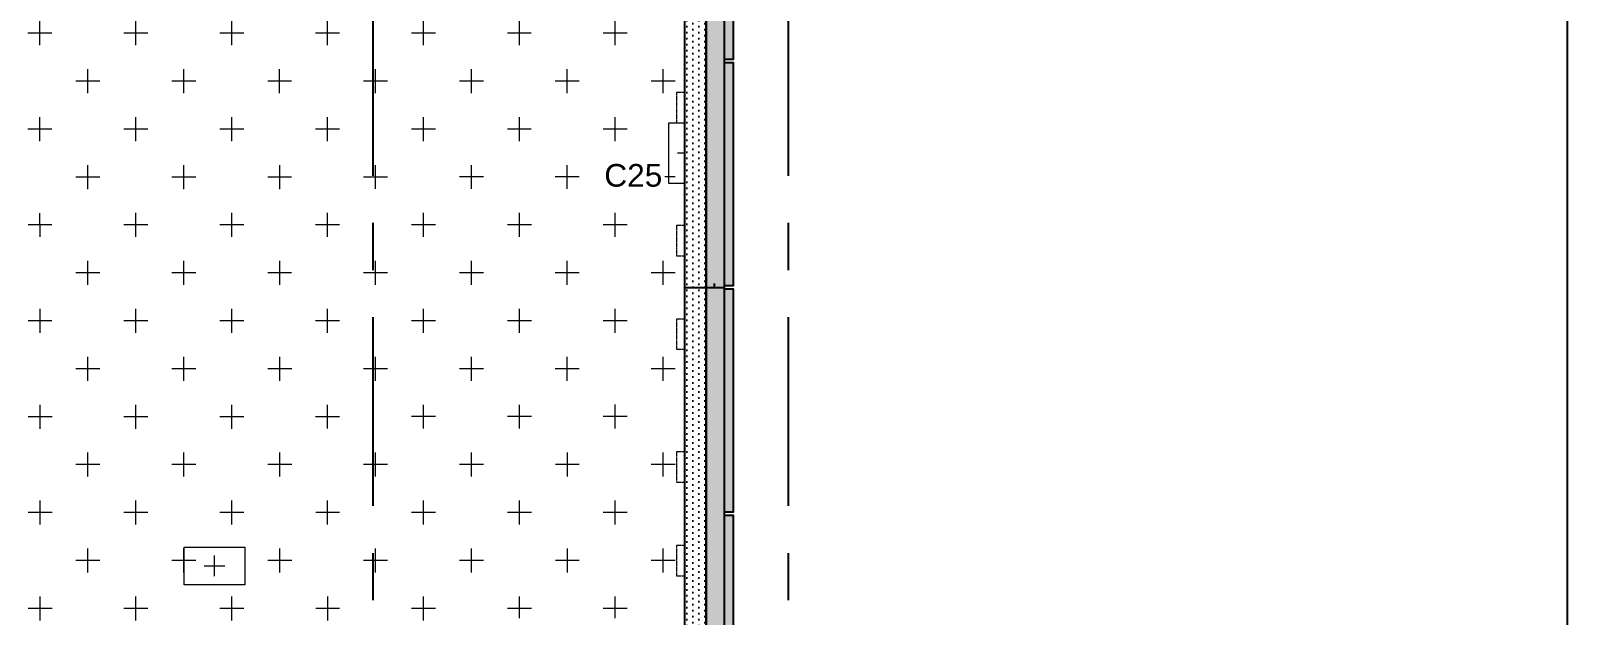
# Model space of a CAD drawing. Header units: millimetres. Extents: x 652937 to 1670132, y 1473552 to 2851037.
# Drawn here: x 716061 to 726238, y 1482397 to 1486269 of the extents above; entities that cross this region are included whole.
import ezdxf
from ezdxf.enums import TextEntityAlignment as Align

# ---------------------------------------------------------------- set-up
doc = ezdxf.new("R2010")
doc.units = ezdxf.units.MM
doc.set_wipeout_variables(frame=1)
doc.linetypes.add('HIDDEN', pattern=[0.375, 0.25, -0.125])
doc.linetypes.add('TA_GL_005.00000', pattern=[13.75, 5, -1.25, 1.25, -1.25, 5])
for name, color, linetype in [('000 - 0_SYM_DWG_GRID-BUBBLE_MAIN_COLOR_1', 7, 'Continuous'), ('000 - 0_SYM_DWG_GRIDLINE_MAIN_COLOR_251', 7, 'Continuous'), ('000 - CONCRETE_COL_HATCH_', 7, 'Continuous'), ('000 - CONCRETE_COL_WIPEOUT_', 7, 'Continuous'), ('000 - CONCRETE_WALL_MAIN_COLOR_4', 7, 'Continuous'), ('000 - EXISTING_PRECAST_MAIN_COLOR_1', 7, 'Continuous'), ('010 - ASPG_FLASHING_HATCH_', 7, 'Continuous'), ('010 - ASPG_FLASHING_MAIN_COLOR_2', 7, 'Continuous'), ('010 - ASPG_FLASHING_MAIN_COLOR_4', 7, 'Continuous'), ('010 - ASPG_FLASHING_WIPEOUT_', 7, 'Continuous'), ('010 - ASPG_FLASING_WIPEOUT_', 7, 'Continuous'), ('DIM', 7, 'Continuous'), ('TEXT', 7, 'Continuous')]:
    doc.layers.add(name, color=color, linetype=linetype)
for name, color, linetype, lineweight in [('A-FLOR-E', 7, 'Continuous', 9), ('A-WALL', 7, 'Continuous', 25), ('S-230-A-FLOOR', 7, 'Continuous', 9)]:
    doc.layers.add(name, color=color, linetype=linetype, lineweight=lineweight)
doc.styles.add('Arial', font='arial.ttf')
doc.styles.add('TA', font='', dxfattribs={"height": 4.5})
doc.styles.get('TA').set_extended_font_data('Cordia New')

# ---------------------------------------------------------------- blocks, each defined once
blk = doc.blocks.new('A$C0a204f6e')
at = {"layer": 'Defpoints', "color": 7}
blk.add_lwpolyline([(775, 0), (0, 0), (0, 443.999987), (775, 443.999987)], close=True, dxfattribs=at)
blk = doc.blocks.new('C25')
at = {"layer": 'S-230-A-FLOOR', "color": 7}
for p, q in [((-0.069, 0), (0.069, 0)), ((0, 0.069), (0, -0.069))]:
    blk.add_line(p, q, dxfattribs=at)
at = {"layer": 'S-230-A-FLOOR', "color": 7, "linetype": 'HIDDEN', "ltscale": 5}
blk.add_lwpolyline([(0.125, 0.2), (0.125, -0.2), (-0.125, -0.2), (-0.125, 0.2)], close=True, dxfattribs=at)
blk = doc.blocks.new('*U9146')
at = {"layer": '000 - 0_SYM_DWG_GRIDLINE_MAIN_COLOR_251', "color": 7, "linetype": 'ByBlock', "ltscale": 5}
blk.add_line((30, 0), (-372.23, 0), dxfattribs=at)
at = {"color": 7, "style": 'TA', "flags": 1}
blk.add_attdef('LOCATION', (6, -6), '', height=4.5, rotation=270, dxfattribs=at)
at = {"layer": '000 - 0_SYM_DWG_GRID-BUBBLE_MAIN_COLOR_1', "color": 7, "style": 'Arial'}
blk.add_attdef('GRID-HEAD', text='', height=4, rotation=270, dxfattribs=at).set_placement((56.87, 0), align=Align.MIDDLE_CENTER)
blk = doc.blocks.new('W-1-PP18-ST_ENT3_REV02_20260413-040446_PP18_ENT_3_Y_DIMS')
at = {"layer": '000 - 0_SYM_DWG_GRIDLINE_MAIN_COLOR_251', "color": 7, "linetype": 'TA_GL_005.00000', "xscale": 50.00000000000017, "yscale": 50.00000000000017, "zscale": 50.00000000000017, "rotation": 90}
for p in [(18000, 1155.8), (20750, 1155.8)]:
    blk.add_blockref('*U9146', p, dxfattribs=at)
blk = doc.blocks.new('*U8397')
at = {"color": 7}
blk.add_wipeout([(75, 740), (75, -740), (-75, -740), (-75, 740)], dxfattribs=at).dxf.layer = '000 - CONCRETE_COL_WIPEOUT_'
at = {"layer": '000 - CONCRETE_COL_HATCH_'}
h = blk.add_hatch(dxfattribs=at)
h.set_pattern_fill('AR-CONC', scale=0.05, style=0)
h.paths.add_polyline_path([(-75, -740), (-75, 740), (75, 740), (75, -740)])
at = {"layer": '000 - CONCRETE_WALL_MAIN_COLOR_4', "color": 7}
blk.add_lwpolyline([(-75, -740), (-75, 740), (75, 740), (75, -740), (-75, -740)], close=True, dxfattribs=at)
blk = doc.blocks.new('W-1-PP18-ST_ENT3_REV02_20260413-050421_PP18_ENT3_MAIN_PLAN')
at = {"layer": 'A-FLOR-E'}
h = blk.add_hatch(dxfattribs=at)
h.set_pattern_fill('CROSS', scale=50, angle=210.769)
h.set_pattern_definition([(90.0083, (9903.9, -26817.58), (-317.546, 317.454), [158.75, -476.25]), (180.0083, (9983.25, -26738.2), (-317.454, -317.546), [158.75, -476.25])])
h.paths.add_polyline_path([(10553, -11720), (10553, -10920), (11302, -10920), (11303, -11720)], flags=16)
h.paths.add_polyline_path([(18712, -10369), (18713, -10275), (20062, -10275), (20062, -7305), (20062, 1006), (8350, 1014), (8353, -15559), (13097, -15550), (13097, -10370)])
at = {"layer": 'TEXT'}
h = blk.add_hatch(dxfattribs=at)
h.set_pattern_fill('ANSI34', scale=21.831008, angle=305.769)
h.set_pattern_definition([(230.0083, (16484.82, -22407.65), (318.622, -267.277), []), (230.0083, (16387.17, -22416.2), (318.622, -267.277), []), (230.0083, (16289.52, -22424.77), (318.622, -267.277), []), (230.0083, (16191.87, -22433.32), (318.622, -267.277), [])])
h.paths.add_polyline_path([(8352, -15550), (8350, 1005), (20060, 1007), (20062, -15548)], flags=16)
h.paths.add_polyline_path([(8202, -15700), (8201, 1156), (20211, 1156), (20211, -15700)])
at = {"layer": '000 - EXISTING_PRECAST_MAIN_COLOR_1', "color": 7, "linetype": 'HIDDEN', "lineweight": 0, "ltscale": 8}
for p, q in [((20236, -5094), (20236, -6574)), ((20386, -6574), (20386, -5094)), ((20236, -6574), (20386, -6574)), ((20386, -6594), (20236, -6594)), ((20236, -6594), (20236, -8074)), ((20386, -8074), (20386, -6594)), ((20211, -6794), (20011, -6794)), ((20011, -6794), (20011, -6994)), ((20211, -6794), (20211, -6869)), ((20246, -6794), (20236, -6794)), ((20236, -6994), (20236, -6794)), ((20246, -6994), (20246, -6794)), ((20096, -6869), (20096, -6919)), ((20096, -6869), (20236, -6869)), ((20236, -6914), (20096, -6914)), ((20096, -6919), (20236, -6919)), ((20211, -6869), (20211, -6919)), ((20211, -6919), (20211, -6994)), ((20236, -6869), (20236, -6919)), ((20011, -6994), (20211, -6994)), ((20246, -6994), (20236, -6994)), ((20211, -7674), (20011, -7674)), ((20011, -7674), (20011, -7874)), ((20211, -7674), (20211, -7749)), ((20246, -7674), (20236, -7674)), ((20236, -7874), (20236, -7674)), ((20246, -7874), (20246, -7674)), ((20096, -7749), (20096, -7799)), ((20236, -7749), (20096, -7749)), ((20096, -7794), (20236, -7794)), ((20096, -7799), (20236, -7799)), ((20211, -7749), (20211, -7799)), ((20211, -7799), (20211, -7874)), ((20236, -7799), (20236, -7749)), ((20011, -7874), (20211, -7874)), ((20246, -7874), (20236, -7874)), ((20236, -8074), (20386, -8074)), ((20386, -8094), (20236, -8094)), ((20236, -8094), (20236, -9574)), ((20386, -9574), (20386, -8094)), ((20211, -8294), (20011, -8294)), ((20011, -8294), (20011, -8494)), ((20211, -8294), (20211, -8369)), ((20246, -8294), (20236, -8294)), ((20236, -8494), (20236, -8294)), ((20246, -8494), (20246, -8294)), ((20096, -8369), (20096, -8419)), ((20096, -8369), (20236, -8369)), ((20236, -8414), (20096, -8414)), ((20096, -8419), (20236, -8419)), ((20211, -8369), (20211, -8419)), ((20211, -8419), (20211, -8494)), ((20236, -8369), (20236, -8419)), ((20011, -8494), (20211, -8494)), ((20246, -8494), (20236, -8494)), ((20211, -9174), (20011, -9174)), ((20011, -9174), (20011, -9374)), ((20096, -9249), (20096, -9299)), ((20096, -9249), (20236, -9249)), ((20211, -9174), (20211, -9249)), ((20211, -9249), (20211, -9299)), ((20246, -9174), (20236, -9174)), ((20236, -9374), (20236, -9174)), ((20236, -9249), (20236, -9299)), ((20246, -9374), (20246, -9174)), ((20236, -9294), (20096, -9294)), ((20096, -9299), (20236, -9299)), ((20211, -9299), (20211, -9374)), ((20011, -9374), (20211, -9374)), ((20246, -9374), (20236, -9374)), ((20236, -9574), (20386, -9574)), ((20386, -9594), (20236, -9594)), ((20236, -9594), (20236, -11074)), ((20386, -11074), (20386, -9594)), ((20211, -9794), (20011, -9794)), ((20011, -9794), (20011, -9994)), ((20096, -9869), (20096, -9919)), ((20096, -9869), (20236, -9869)), ((20211, -9994), (20211, -9794)), ((20246, -9794), (20236, -9794)), ((20236, -9994), (20236, -9794)), ((20236, -9869), (20236, -9919)), ((20246, -9994), (20246, -9794)), ((20236, -9914), (20096, -9914)), ((20096, -9919), (20236, -9919)), ((20011, -9994), (20211, -9994)), ((20246, -9994), (20236, -9994))]:
    blk.add_line(p, q, dxfattribs=at)
at = {"layer": 'A-WALL', "color": 7, "lineweight": 13}
blk.add_lwpolyline([(20062, 1006), (20062, -15550), (8353, -15550), (8350, 1005)], close=True, dxfattribs=at)
blk.add_lwpolyline([(20210, -2071), (20212, -11500)], dxfattribs=at)
at = {"color": 7}
blk.add_blockref('W-1-PP18-ST_ENT3_REV02_20260413-040446_PP18_ENT_3_Y_DIMS', (0, 0), dxfattribs=at)
at = {"layer": 'DIM', "color": 7}
for p, xscale, yscale, zscale, rotation in [((20086, -7195), 1000, 1000, 1000, 180.0083083312035), ((16951, -9929), 999.9999999999977, 999.9999999999977, 999.9999999999977, 90.00830800256783)]:
    blk.add_blockref('C25', p, dxfattribs=dict(at, xscale=xscale, yscale=yscale, zscale=zscale, rotation=rotation))
at = {"color": 7}
blk.add_blockref('*U8397', (20311, -5834), dxfattribs=at)
at = {"layer": 'DIM', "color": 7, "insert": (19725, -7343), "char_height": 150, "attachment_point": 5, "rotation": 0.0083, "style": 'Arial', "bg_fill": 3, "box_fill_scale": 1.1, "bg_fill_color": 256, "bg_fill_true_color": 13158600, "bg_fill_transparency": 0}
blk.add_mtext('\\A1;C25', dxfattribs=at)
at = {"color": 7}
blk.add_blockref('*U8397', (20311, -7334), dxfattribs=at)
blk.add_blockref('*U8397', (20311, -8834), dxfattribs=at)
blk.add_blockref('*U8397', (20311, -10334), dxfattribs=at)
blk = doc.blocks.new('*U9133')
at = {"color": 7}
blk.add_wipeout([(0, -52), (3000, -52), (3000, -197), (0, -197)], dxfattribs=at).dxf.layer = '010 - ASPG_FLASHING_WIPEOUT_'
at = {"layer": '010 - ASPG_FLASHING_HATCH_'}
h = blk.add_hatch(dxfattribs=at)
h.set_pattern_fill('DOTS', scale=0.5)
h.set_pattern_definition([(0, (0, 0), (19.84375, 39.6875), [0, -39.6875])])
h.paths.add_polyline_path([(0, -52), (3000, -52), (3000, -197), (0, -197)])
at = {"layer": '010 - ASPG_FLASHING_MAIN_COLOR_2', "color": 7}
blk.add_lwpolyline([(0, -52), (3000, -52), (3000, -197), (0, -197)], close=True, dxfattribs=at)
at = {"color": 7}
blk.add_wipeout([(0, 69), (3000, 69), (3000, -52), (0, -52)], dxfattribs=at).dxf.layer = '010 - ASPG_FLASING_WIPEOUT_'
at = {"layer": '010 - ASPG_FLASHING_HATCH_'}
h = blk.add_hatch(dxfattribs=at)
h.set_pattern_fill('DOTS', scale=0.1)
h.set_pattern_definition([(0, (0, 0), (3.96875, 7.9375), [0, -7.9375])])
h.paths.add_polyline_path([(0, 69), (3000, 69), (3000, -52), (0, -52)])
at = {"layer": '010 - ASPG_FLASHING_MAIN_COLOR_4', "color": 7}
blk.add_lwpolyline([(0, 69), (3000, 69), (3000, -52), (0, -52)], close=True, dxfattribs=at)
at = {"layer": 'Defpoints', "color": 7}
blk.add_line((0, 2), (25, 2), dxfattribs=at)
blk.add_line((0, 2), (25, 2), dxfattribs=at)
blk = doc.blocks.new('W-1-PP18-ST_ENT3_REV02_20260618-221618_LOPF_FLASHING')
at = {"color": 7, "xscale": -1, "rotation": 270}
blk.add_blockref('*U9133', (20394, -11035), dxfattribs=at)
blk.add_blockref('*U9133', (20394, -8035), dxfattribs=at)

msp = doc.modelspace()

# ---------------------------------------------------------------- block references
at = {"color": 7, "xscale": 50, "yscale": 50, "zscale": 50}
msp.add_blockref('A$C0a204f6e', (687488.3516, 1474708.7713), dxfattribs=at)

# ---------------------------------------------------------------- next in the draw order: block references
at = {"color": 7}
msp.add_blockref('W-1-PP18-ST_ENT3_REV02_20260413-050421_PP18_ENT3_MAIN_PLAN', (700327.4222, 1492652.7123), dxfattribs=at)

# ---------------------------------------------------------------- next in the draw order: block references
msp.add_blockref('W-1-PP18-ST_ENT3_REV02_20260618-221618_LOPF_FLASHING', (700193.9006, 1492603.5552), dxfattribs=at)

doc.saveas('drawing.dxf')
